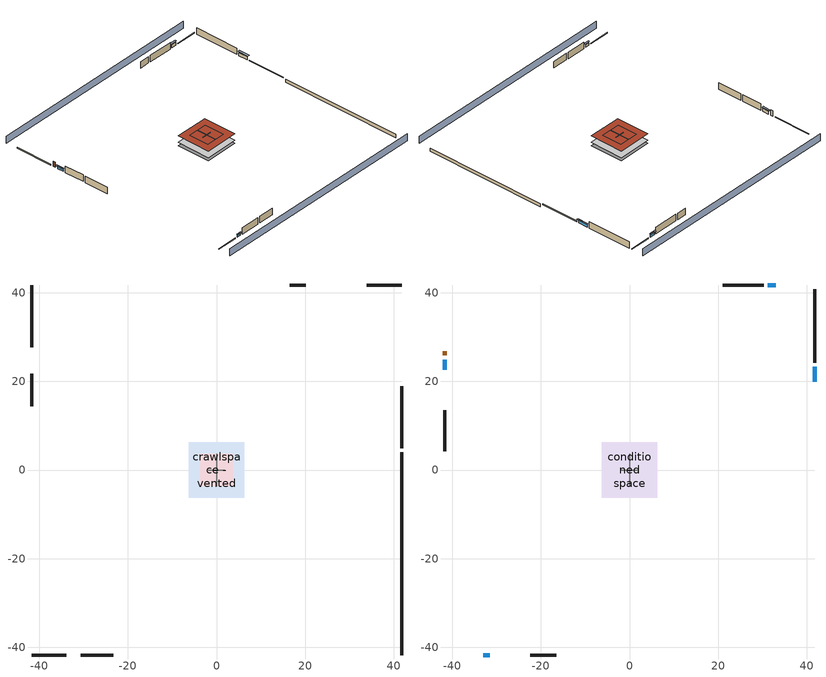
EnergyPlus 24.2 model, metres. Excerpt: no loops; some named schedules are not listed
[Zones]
crawlspace - vented
 floor foundation (Slab2 construction): -6.28,-6.28 -6.28,6.28 6.28,6.28 6.28,-6.28 z-0.91
 wall outside (RimJoist1 construction): 41.76,4.89 41.76,18.94 z0.3:0.61
 wall outside (RimJoist2 construction): -41.76,-41.76 -33.96,-41.76 z0.3:0.61
 wall outside (RimJoist3 construction): -41.76,41.76 -41.76,27.71 z0.3:0.61
 wall outside (RimJoist4 construction): 41.76,41.76 33.96,41.76 z0.3:0.61
 wall foundation (FoundationWall1 construction): 41.76,-41.76 41.76,3.96 z-0.91:0.3
garage
 floor foundation (Slab1 construction): -3.66,-3.66 -3.66,3.66 3.66,3.66 3.66,-3.66 z0
 wall outside (Wall1 construction): -30.64,-41.76 -23.33,-41.76 z0.3:2.74
 wall outside (Wall2 construction): -41.76,21.7 -41.76,14.38 z0.3:2.74
 wall outside (Wall9 construction): 20.14,41.76 16.48,41.76 z0.3:2.74
 wall to conditioned space (Wall5 construction Reversed): 0,-3.66 0,3.66 z0.3:2.74
 wall to conditioned space (Wall6 construction Reversed): 1.83,0 -1.83,0 z0.3:2.74
 roof outside (Roof1 construction): -3.66,3.66 -3.66,-3.66 3.66,-3.66 3.66,3.66 z2.74
conditioned space
 floor to crawlspace - vented (Floor1 construction): -6.28,-6.28 -6.28,6.28 6.28,6.28 6.28,-6.28 z0.3
 wall outside (AdiabaticWallConstruction 1): -41.76,26.78 -41.76,25.87 z0.3:2.34
 wall outside (AdiabaticWallConstruction): 41.76,19.87 41.76,23.32 z0.3:1.46; -33.03,-41.76 -31.57,-41.76 z0.3:1.28; -41.76,24.94 -41.76,22.62 z0.3:1.34; 33.03,41.76 31.21,41.76 z0.3:1.52
 wall outside (Wall3 construction): 41.76,24.25 41.76,40.83 z0.3:2.74
 wall outside (Wall4 construction): -22.4,-41.76 -16.52,-41.76 z0.3:2.74
 wall outside (Wall7 construction): -41.76,13.45 -41.76,4.29 z0.3:2.74
 wall outside (Wall8 construction): 30.28,41.76 21.07,41.76 z0.3:2.74
 window (WindowConstruction): 41.76,19.87 41.76,23.32 z0.3:1.46
 window (WindowConstruction 1): -33.03,-41.76 -31.57,-41.76 z0.3:1.28
 window (WindowConstruction 2): -41.76,24.94 -41.76,22.62 z0.3:1.34
 window (WindowConstruction 3): 33.03,41.76 31.21,41.76 z0.3:1.52
 door (Door): -41.76,26.78 -41.76,25.87 z0.3:2.34
 roof outside (Roof2 construction): -6.28,6.28 -6.28,-6.28 6.28,-6.28 6.28,6.28 z2.74
shading: 41.76,46.33 -41.76,46.33 / -41.76,-46.33 41.76,-46.33 z0:2.74; 41.76,23.62 41.76,19.56 42.37,19.56 42.37,23.62 z1.77; -31.27,-41.76 -33.33,-41.76 -33.33,-42.37 -31.27,-42.37 z1.58; -41.76,22.32 -41.76,25.24 -42.37,25.24 -42.37,22.32 z1.65; 30.9,41.76 33.33,41.76 33.33,42.37 30.9,42.37 z1.83
[Building]
Building 1: Terrain=Suburbs
[Site:Location]
Portland Intl Arpt_OR: Latitude {deg}=45.59; Longitude {deg}=-122.6; Time Zone {hr}=-8; Elevation {m}=33; Keep Site Location Information=Yes
[Site:GroundTemperature:Shallow]
10.2558, 8.96328, 8.85977, 9.47314, 11.9355, 14.3863, 16.5111, 17.8571, 17.9714, 16.8767, 14.8061, 12.4304
[Site:WaterMainsTemperature]
Calculation Method=Schedule; Temperature Schedule=mains temperature schedule
[Material] Roughness=Rough; Thermal Absorptance=0.9
Name | Thickness {m} | Conductivity {W/m-K} | Density {kg/m3} | Specific Heat {J/kg-K} | Solar Absorptance | Visible Absorptance
asphalt or fiberglass shingles | 0.00635 | 0.162714 | 1121.4 | 1465.45 | 0.85 | 0.85
concrete 4.0 in. | 0.1016 | 1.803125 | 2242.8 | 837.4 | 0.7 | 0.7
concrete 8.0 in. | 0.2032 | 1.803125 | 2242.8 | 837.4 | 0.7 | 0.7
door material | 0.04445 | 0.0612267 | 512.64 | 1214.23 | 0.7 | 0.7
floor covering | 0.0127 | 0.0433444 | 54.468 | 1339.84 | 0.6 | 0.6
floor stud and cavity | 0.1397 | 0.923637 | 92.3553 | 1139.71 | 0.7 | 0.7
furniture material conditioned space 1; furniture material garage 1 | 0.1524 | 0.115458 | 640.8 | 1214.23 | 0.6 | 0.6
gypsum board | 0.0127 | 0.160291 | 801 | 837.4 | 0.6 | 0.6
osb sheathing 0.5 in. | 0.0127 | 0.115458 | 512.64 | 1214.23 | 0.6 | 0.6
osb sheathing 0.5 in. 1; osb sheathing 0.5 in. 2; osb sheathing 0.5 in. 3 | 0.0127 | 0.115458 | 512.64 | 1214.23 | 0.7 | 0.7
osb sheathing 0.75 in. | 0.01905 | 0.115458 | 512.64 | 1214.23 | 0.7 | 0.7
rim joist stud and cavity | 0.0508 | 0.178688 | 50.32683 | 1063.81 | 0.6 | 0.6
roof rigid ins | 0.00254769 | 0.029427 | 32.04 | 1214.23 | 0.7 | 0.7
roof rigid ins 1 | 0.103632 | 0.029427 | 32.04 | 1214.23 | 0.7 | 0.7
roof stud and cavity | 0.2032 | 0.161866 | 78.34581 | 1123.46 | 0.7 | 0.7
soil 0.5 in. | 0.0127 | 1.3848 | 1842.3 | 418.7 | 0.7 | 0.7
wall rigid ins | 0.512978 | 0.029427 | 32.04 | 1214.23 | 0.7 | 0.7
wall stud and cavity | 0.1397 | 0.727959 | 139.0536 | 1170.24 | 0.6 | 0.6
wall stud and cavity 1 | 0.1397 | 0.117713 | 139.0536 | 1170.24 | 0.7 | 0.7
wall stud and cavity 2 | 0.1397 | 0.103501 | 139.0536 | 1170.24 | 0.7 | 0.7
wall stud and cavity 3 | 0.0889 | 0.380278 | 52.3479 | 1209.89 | 0.7 | 0.7
wall stud and cavity 4 | 0.0889 | 0.391764 | 83.0341 | 1211.67 | 0.7 | 0.7
wood siding | 0.0254 | 0.102417 | 544.68 | 1172.36 | 0.85 | 0.85
wood siding 1; wood siding 2 | 0.0254 | 0.102417 | 544.68 | 1172.36 | 0.7 | 0.7
[WindowMaterial:SimpleGlazingSystem]
WindowMaterial: U-Factor {W/m2-K}=4.31528; Solar Heat Gain Coefficient=0.67
[Construction]
AdiabaticWallConstruction: wood siding 1, wall rigid ins, wall stud and cavity 3, gypsum board
AdiabaticWallConstruction 1: wood siding 2, wall rigid ins, wall stud and cavity 3, gypsum board
Door: door material
Floor1 construction: floor stud and cavity, osb sheathing 0.75 in., floor covering
FoundationWall1 construction: concrete 8.0 in.
furniture construction conditioned space 1: furniture material conditioned space 1
furniture construction garage 1: furniture material garage 1
PartitionWallConstruction: gypsum board, wall stud and cavity 4, gypsum board
RimJoist1 construction; RimJoist2 construction; RimJoist3 construction; RimJoist4 construction: wood siding, rim joist stud and cavity
Roof1 construction: asphalt or fiberglass shingles, roof rigid ins, osb sheathing 0.5 in.
Roof2 construction: asphalt or fiberglass shingles, roof rigid ins 1, osb sheathing 0.75 in., roof stud and cavity, gypsum board
Slab1 construction: concrete 4.0 in.
Slab2 construction: soil 0.5 in.
Wall1 construction; Wall2 construction; Wall9 construction: wood siding, osb sheathing 0.5 in. 1, wall stud and cavity
Wall3 construction; Wall4 construction; Wall7 construction; Wall8 construction: wood siding, osb sheathing 0.5 in. 1, wall stud and cavity 1, gypsum board
Wall5 construction Reversed: gypsum board, wall stud and cavity 2, osb sheathing 0.5 in. 2
Wall6 construction Reversed: gypsum board, wall stud and cavity 2, osb sheathing 0.5 in. 3
WindowConstruction; WindowConstruction 1; WindowConstruction 2; WindowConstruction 3: WindowMaterial
[Zone] Multiplier=1; Part of Total Floor Area=Yes
Name | Volume {m3}
conditioned space | 384.656
crawlspace - vented | 192.328
garage | 130.484
[Space]
Name | Zone | Volume {m3}
conditioned space 1 | conditioned space | 384.656
crawlspace - vented 1 | crawlspace - vented | 192.328
garage 1 | garage | 130.484
[SurfaceProperty:IncidentSolarMultiplier] Incident Solar Multiplier=1; Incident Solar Multiplier Schedule=trans schedule winter=0.85 summer=0.7
Window1; Window2; Window3; Window4
[InternalMass]
Name | Construction | Zone or ZoneList | Space or SpaceList | Surface Area {m2}
furniture mass conditioned space 1 | furniture construction conditioned space 1 | conditioned space | conditioned space 1 | 63.09974
partition wall mass | PartitionWallConstruction | conditioned space | conditioned space 1 | 157.749
furniture mass garage 1 | furniture construction garage 1 | garage | garage 1 | 5.35122
[Lights] Design Level Calculation Method=LightingLevel; Return Air Fraction=0; Fraction Radiant=0.6; Fraction Visible=0.2; Fraction Replaceable=1
Name | Zone or ZoneList or Space or SpaceList | Schedule | Lighting Level {W}
interior lighting | conditioned space 1 | lighting_interior | 251.545
garage lighting | garage 1 | lighting_garage | 8.81861
[People]
occupants: Zone or ZoneList or Space or SpaceList=conditioned space 1; Number of People Schedule=occupants; Number of People Calculation Method=People; Number of People=1; Fraction Radiant=0.314171; Sensible Heat Fraction=0.56303; Activity Level Schedule=occupants activity schedule; Carbon Dioxide Generation Rate {m3/s-W}=0; Enable ASHRAE 55 Comfort Warnings=No; Mean Radiant Temperature Calculation Type=EnclosureAveraged
[ElectricEquipment] Design Level Calculation Method=EquipmentLevel
Name | Zone or ZoneList or Space or SpaceList | Schedule | Design Level {W} | Fraction Latent | Fraction Radiant | Fraction Lost
ceiling fan | conditioned space 1 | ceiling_fan | 17.378 | 0 | 0.558 | 0
clothes dryer | conditioned space 1 | clothes_dryer | 9281.04 | 0.015 | 0.081 | 0.85
clothes washer | conditioned space 1 | clothes_washer | 944.495 | 0.03 | 0.162 | 0.7
cooking range | conditioned space 1 | cooking_range | 136.463 | 0.16 | 0.384 | 0.2
dishwasher | conditioned space 1 | dishwasher | 1316.13 | 0.3 | 0.18 | 0.4
fridge | conditioned space 1 | fridge schedule | 49.4292 | 0 | 0.6 | 0
mech vent bath fan 0 | conditioned space 1 | mech vent bath fan 0 schedule | 30 | 0 | 0 | 1
mech vent house fan | conditioned space 1 | mech vent house fan schedule | 0 | 0 | 0 | 1
mech vent house fan cfis | conditioned space 1 | mech vent house fan cfis schedule | 0 | 0 | 0 | 0
mech vent range fan 0 | conditioned space 1 | mech vent range fan 0 schedule | 30 | 0 | 0 | 1
misc plug loads | conditioned space 1 | plug_loads_other | 279.517 | 0.021 | 0.558 | 0.049
misc tv | conditioned space 1 | plug_loads_tv | 339.278 | 0 | 0.6 | 0
whole house fan | conditioned space 1 | Always On Discrete | 0 | 0 | 0 | 1
freezer | garage 1 | freezer schedule | 194.914 | 0 | 0.6 | 0
[OtherEquipment] Design Level Calculation Method=EquipmentLevel
Name | Fuel Type | Zone or ZoneList or Space or SpaceList | Schedule | Design Level {W} | Fraction Latent | Fraction Radiant | Fraction Lost
clothes dryer 1 | Electricity | conditioned space 1 | clothes_dryer | 0 | 0.015 | 0.081 | 0.85
cooking range 1 | NaturalGas | conditioned space 1 | cooking_range | 3999.35 | 0.16 | 0.384 | 0.2
general water use latent | None | conditioned space 1 | general water use schedule | 25.6591 | 1 | 0 | 0
general water use sensible | None | conditioned space 1 | general water use schedule | -25.2881 | 0 | 0.6 | 0
mech vent house fan latent load | None | conditioned space 1 | Always On Discrete | 0 | 1 | 0 | 0
mech vent house fan sensible load | None | conditioned space 1 | Always On Discrete | 0 | 0 | 0 | 0
water heater energy adjustment1 | Electricity | garage 1 | Always On Discrete | 0.01 | 0 | 0 | 1
water heater lat | None | garage 1 | Always On Discrete | 0 | 1 | 0 | 0
water heater sens | None | garage 1 | Always On Discrete | 0 | 0 | 0 | 0
[ZoneInfiltration:DesignFlowRate] Schedule=Always On Discrete
Name | Zone or ZoneList or Space or SpaceList | Design Flow Rate Calculation Method | Design Flow Rate {m3/s} | Air Changes per Hour {1/hr} | Constant Term Coefficient | Temperature Term Coefficient | Velocity Term Coefficient | Velocity Squared Term Coefficient
infil flow; natural vent flow; whole house fan flow | conditioned space 1 | Flow/Zone | 0
infil crawlspace - vented 1 | crawlspace - vented 1 | AirChanges/Hour |  | 2.6013 | 1 | 0 | 0 | 0
[ZoneControl:Thermostat]
conditioned space Thermostat: Zone or ZoneList=conditioned space; Control Type Schedule=conditioned space Thermostat Schedule; Control 1=conditioned space temperature setpoint; Temperature Difference Between Cutout And Setpoint {deltaC}=0
[AirLoopHVAC:UnitarySystem]
unit heater unitary system: Control Type=Load; Controlling Zone or Thermostat Location=conditioned space; Dehumidification Control Type=None; Availability Schedule=Always On Discrete; Supply Fan=unit heater supply fan; Fan Placement=BlowThrough; Supply Air Fan Operating Mode Schedule=unit heater auto fan schedule; Heating Coil=unit heater htg coil; DX Heating Coil Sizing Ratio=1; Use DOAS DX Cooling Coil=No; Minimum Supply Air Temperature {C}=2; Latent Load Control=SensibleOnlyLoadControl; Cooling Supply Air Flow Rate Method=None; Heating Supply Air Flow Rate Method=SupplyAirFlowRate; Heating Supply Air Flow Rate {m3/s}=0.479499; No Load Supply Air Flow Rate Method=SupplyAirFlowRate; No Load Supply Air Flow Rate {m3/s}=0; No Load Supply Air Flow Rate Control Set To Low Speed=Yes; Maximum Supply Air Temperature {C}=48.8889; Maximum Outdoor Dry-Bulb Temperature for Supplemental Heater Operation {C}=21; Ancillary On-Cycle Electric Power {W}=0; Ancillary Off-Cycle Electric Power {W}=0
[Fan:SystemModel]
unit heater supply fan: Availability Schedule=Always On Discrete; Design Maximum Air Flow Rate {m3/s}=0.479499; Speed Control Method=Discrete; Electric Power Minimum Flow Rate Fraction=0.2; Design Pressure Rise {Pa}=500; Motor Efficiency=1; Motor In Air Stream Fraction=1; Design Electric Power Consumption {W}=Autosize; Design Power Sizing Method=PowerPerFlow; Electric Power Per Unit Flow Rate {W/(m3/s)}=1e-06; Electric Power Per Unit Flow Rate Per Unit Pressure {W/((m3/s)-Pa)}=1.66667; Fan Total Efficiency=0.7; Motor Loss Radiative Fraction=0; Number of Speeds=1; Speed Flow Fraction 1=1; Speed Electric Power Fraction 1=1
[Coil:Heating:Fuel]
unit heater htg coil: Availability Schedule=Always On Discrete; Fuel Type=OtherFuel1; Burner Efficiency=0.6; Nominal Capacity {W}=10212.1; On Cycle Parasitic Electric Load {W}=0; Off Cycle Parasitic Fuel Load {W}=0
[Zone equipment]
conditioned space: unit heater unitary system
[SurfaceProperty:ExposedFoundationPerimeter] Exposed Perimeter Calculation Method=TotalExposedPerimeter
Name | Total Exposed Perimeter {m}
Slab2 | 45.72
Slab1 | 18.288
[ZoneInfiltration:EffectiveLeakageArea]
infil garage 1: Zone or Space=garage 1; Schedule=Always On Discrete; Effective Air Leakage Area {cm2}=679.592; Stack Coefficient=0.000129147; Wind Coefficient=4.64657e-05
[WaterUse:Equipment]
dishwasher: Peak Flow Rate {m3/s}=8.95837e-06; Flow Rate Fraction Schedule=hot_water_dishwasher
[Foundation:Kiva] Wall Depth Below Slab {m}=0.2032
Name | Initial Indoor Air Temperature {C} | Wall Height Above Grade {m}
Foundation Kiva 1 | 13.4258 | 0.1016
Foundation Kiva 2 | 7.86103 | 0.3048
[Foundation:Kiva:Settings]
Soil Conductivity {W/m-K}=1.3848; Soil Density {kg/m3}=1842.3; Soil Specific Heat {J/kg-K}=418.7; Ground Solar Absorptivity=0.9; Ground Thermal Absorptivity=0.9; Ground Surface Roughness {m}=0.03; Far-Field Width {m}=40; Deep-Ground Boundary Condition=ZeroFlux; Deep-Ground Depth {m}=40; Minimum Cell Dimension {m}=0.2; Maximum Cell Growth Coefficient=3; Simulation Timestep=Timestep
[Exterior:Lights]
exterior lighting: Schedule=exterior lighting schedule; Design Level {W}=7.09205
[ElectricLoadCenter:Storage:LiIonNMCBattery]
Vehicle1 li ion: Availability Schedule=Always On Discrete; Radiative Fraction=0; Lifetime Model=None; Number of Cells in Series=15; Number of Strings in Parallel=652; Initial Fractional State of Charge=0.95; DC to DC Charging Efficiency=1; Battery Mass {kg}=1035.54; Battery Surface Area {m2}=6.79322; Battery Specific Heat Capacity {J/kg-K}=1500; Heat Transfer Coefficient Between Battery and Ambient {W/m2-K}=7.5; Fully Charged Cell Voltage {V}=3.342; Cell Voltage at End of Exponential Zone {V}=3.342; Cell Voltage at End of Nominal Zone {V}=3.342; Default Nominal Cell Voltage {V}=3.342; Fully Charged Cell Capacity {Ah}=3.2; Fraction of Cell Capacity Removed at the End of Exponential Zone=0.8075; Fraction of Cell Capacity Removed at the End of Nominal Zone=0.976875; Charge Rate at Which Voltage vs Capacity Curve Was Generated=1; Battery Cell Internal Electrical Resistance {ohms}=0.002
[ElectricLoadCenter:Storage:Converter]
Vehicle1 li ion converter: Availability Schedule=Always On Discrete; Power Conversion Efficiency Method=SimpleFixed; Simple Fixed Efficiency=1; Ancillary Power Consumed In Standby {W}=0; Radiative Fraction=0
[ElectricLoadCenter:Distribution]
Vehicle1 elec load center dist: Electrical Buss Type=AlternatingCurrentWithStorage; Electrical Storage Object=Vehicle1 li ion; Storage Operation Scheme=TrackChargeDischargeSchedules; Storage Converter Object=Vehicle1 li ion converter; Maximum Storage State of Charge Fraction=0.95; Minimum Storage State of Charge Fraction=0.15; Design Storage Control Charge Power {W}=5690; Storage Charge Power Fraction Schedule=electric_vehicle_charging; Design Storage Control Discharge Power {W}=13806.9; Storage Discharge Power Fraction Schedule=electric_vehicle_discharging
[EnergyManagementSystem:GlobalVariable]
infil_program_Qfan
infil_program_Qinf
natural_vent_program_Qnv
natural_vent_program_Qwhf
[EnergyManagementSystem:Sensor]
Name | Output:Variable or Output:Meter Index Key | Output:Variable or Output:Meter
airflow_gain | infil flow | Infiltration Sensible Heat Gain Energy
airflow_gain_1 | natural vent flow | Infiltration Sensible Heat Gain Energy
airflow_gain_2 | whole house fan flow | Infiltration Sensible Heat Gain Energy
airflow_loss | infil flow | Infiltration Sensible Heat Loss Energy
airflow_loss_1 | natural vent flow | Infiltration Sensible Heat Loss Energy
airflow_loss_2 | whole house fan flow | Infiltration Sensible Heat Loss Energy
charge_sch_sensor | electric_vehicle_charging | Schedule Value
clg_load_cond |  | Cooling:EnergyTransfer:Zone:CONDITIONED SPACE
clg_sp_s; clg_sp_s_1 | cooling setpoint | Schedule Value
clothes_dryer_exhaust_0_sch_s | clothes_dryer | Schedule Value
conditioned_space_clg_unmet_s | conditioned space | Zone Cooling Setpoint Not Met Time
conditioned_space_htg_unmet_s | conditioned space | Zone Heating Setpoint Not Met Time
cool_season | cooling season schedule | Schedule Value
discharge_sch_sensor | electric_vehicle_discharging | Schedule Value
fridge_tin_s | conditioned space | Zone Mean Air Temperature
htg_load_cond |  | Heating:EnergyTransfer:Zone:CONDITIONED SPACE
htg_sp_s; htg_sp_s_1 | heating setpoint | Schedule Value
ig_ee_conv | ceiling fan | Electric Equipment Convective Heating Energy
ig_ee_conv_1 | clothes dryer | Electric Equipment Convective Heating Energy
ig_ee_conv_3 | cooking range | Electric Equipment Convective Heating Energy
ig_ee_conv_4 | dishwasher | Electric Equipment Convective Heating Energy
ig_ee_conv_5 | fridge | Electric Equipment Convective Heating Energy
ig_ee_conv_6 | misc plug loads | Electric Equipment Convective Heating Energy
ig_ee_conv_7 | misc tv | Electric Equipment Convective Heating Energy
ig_ee_conv_8 | whole house fan | Electric Equipment Convective Heating Energy
ig_ee_rad | ceiling fan | Electric Equipment Radiant Heating Energy
ig_ee_rad_1 | clothes dryer | Electric Equipment Radiant Heating Energy
ig_ee_rad_3 | cooking range | Electric Equipment Radiant Heating Energy
ig_ee_rad_4 | dishwasher | Electric Equipment Radiant Heating Energy
ig_ee_rad_5 | fridge | Electric Equipment Radiant Heating Energy
ig_ee_rad_6 | misc plug loads | Electric Equipment Radiant Heating Energy
ig_ee_rad_7 | misc tv | Electric Equipment Radiant Heating Energy
ig_ee_rad_8 | whole house fan | Electric Equipment Radiant Heating Energy
ig_lgt_conv | interior lighting | Lights Convective Heating Energy
ig_lgt_rad | interior lighting | Lights Radiant Heating Energy
ig_lgt_vis | interior lighting | Lights Visible Radiation Heating Energy
ig_oe_conv | clothes dryer 1 | Other Equipment Convective Heating Energy
ig_oe_conv_1 | cooking range 1 | Other Equipment Convective Heating Energy
ig_oe_conv_2 | general water use latent | Other Equipment Convective Heating Energy
ig_oe_conv_3 | general water use sensible | Other Equipment Convective Heating Energy
ig_oe_rad | clothes dryer 1 | Other Equipment Radiant Heating Energy
ig_oe_rad_1 | cooking range 1 | Other Equipment Radiant Heating Energy
ig_oe_rad_2 | general water use latent | Other Equipment Radiant Heating Energy
ig_oe_rad_3 | general water use sensible | Other Equipment Radiant Heating Energy
ig_ppl_conv | occupants | People Convective Heating Energy
ig_ppl_rad | occupants | People Radiant Heating Energy
im_conv | furniture mass conditioned space 1 | Surface Inside Face Convection Heat Gain Energy
im_conv_1 | partition wall mass | Surface Inside Face Convection Heat Gain Energy
im_ig | furniture mass conditioned space 1 | Surface Inside Face Internal Gains Radiation Heat Gain Energy
im_ig_1 | partition wall mass | Surface Inside Face Internal Gains Radiation Heat Gain Energy
im_lgt | furniture mass conditioned space 1 | Surface Inside Face Lights Radiation Heat Gain Energy
im_lgt_1 | partition wall mass | Surface Inside Face Lights Radiation Heat Gain Energy
im_sol | furniture mass conditioned space 1 | Surface Inside Face Solar Radiation Heat Gain Energy
im_sol_1 | partition wall mass | Surface Inside Face Solar Radiation Heat Gain Energy
im_surf | furniture mass conditioned space 1 | Surface Inside Face Net Surface Thermal Radiation Heat Gain Energy
im_surf_1 | partition wall mass | Surface Inside Face Net Surface Thermal Radiation Heat Gain Energy
mech_vent_bath_fan_0_sch_s | mech vent bath fan 0 schedule | Schedule Value
mech_vent_range_fan_0_sch_s | mech vent range fan 0 schedule | Schedule Value
mv_conv | mech vent bath fan 0 | Electric Equipment Convective Heating Energy
mv_conv_1 | mech vent house fan | Electric Equipment Convective Heating Energy
mv_conv_2 | mech vent house fan cfis | Electric Equipment Convective Heating Energy
mv_conv_3 | mech vent range fan 0 | Electric Equipment Convective Heating Energy
mv_conv_4 | mech vent house fan latent load | Other Equipment Convective Heating Energy
mv_conv_5 | mech vent house fan sensible load | Other Equipment Convective Heating Energy
mv_rad | mech vent bath fan 0 | Electric Equipment Radiant Heating Energy
mv_rad_1 | mech vent house fan | Electric Equipment Radiant Heating Energy
mv_rad_2 | mech vent house fan cfis | Electric Equipment Radiant Heating Energy
mv_rad_3 | mech vent range fan 0 | Electric Equipment Radiant Heating Energy
mv_rad_4 | mech vent house fan latent load | Other Equipment Radiant Heating Energy
mv_rad_5 | mech vent house fan sensible load | Other Equipment Radiant Heating Energy
natural_vent_s | natural vent schedule | Schedule Value
out_pb_s |  | Site Outdoor Air Barometric Pressure
out_wt_s |  | Site Outdoor Air Humidity Ratio
site_temp | Environment | Site Outdoor Air Drybulb Temperature
site_vw_s |  | Site Wind Speed
soc_sensor | Vehicle1 li ion | Electric Storage Charge Fraction
ss_back_out | Window1 | Surface Window Shortwave from Zone Back Out Window Heat Transfer Rate
ss_back_out_1 | Window2 | Surface Window Shortwave from Zone Back Out Window Heat Transfer Rate
ss_back_out_2 | Window3 | Surface Window Shortwave from Zone Back Out Window Heat Transfer Rate
ss_back_out_3 | Window4 | Surface Window Shortwave from Zone Back Out Window Heat Transfer Rate
ss_conv | Door1 | Surface Inside Face Convection Heat Gain Energy
ss_conv_1 | Window1 | Surface Inside Face Convection Heat Gain Energy
ss_conv_2 | Window2 | Surface Inside Face Convection Heat Gain Energy
ss_conv_3 | Window3 | Surface Inside Face Convection Heat Gain Energy
ss_conv_4 | Window4 | Surface Inside Face Convection Heat Gain Energy
ss_ig | Door1 | Surface Inside Face Internal Gains Radiation Heat Gain Energy
ss_ig_1 | Window1 | Surface Inside Face Internal Gains Radiation Heat Gain Energy
ss_ig_2 | Window2 | Surface Inside Face Internal Gains Radiation Heat Gain Energy
ss_ig_3 | Window3 | Surface Inside Face Internal Gains Radiation Heat Gain Energy
ss_ig_4 | Window4 | Surface Inside Face Internal Gains Radiation Heat Gain Energy
ss_lgt | Door1 | Surface Inside Face Lights Radiation Heat Gain Energy
ss_sol | Door1 | Surface Inside Face Solar Radiation Heat Gain Energy
ss_surf | Door1 | Surface Inside Face Net Surface Thermal Radiation Heat Gain Energy
ss_surf_1 | Window1 | Surface Inside Face Net Surface Thermal Radiation Heat Gain Energy
ss_surf_2 | Window2 | Surface Inside Face Net Surface Thermal Radiation Heat Gain Energy
ss_surf_3 | Window3 | Surface Inside Face Net Surface Thermal Radiation Heat Gain Energy
ss_surf_4 | Window4 | Surface Inside Face Net Surface Thermal Radiation Heat Gain Energy
ss_trans_in | Window1 | Surface Window Transmitted Solar Radiation Rate
ss_trans_in_1 | Window2 | Surface Window Transmitted Solar Radiation Rate
ss_trans_in_2 | Window3 | Surface Window Transmitted Solar Radiation Rate
ss_trans_in_3 | Window4 | Surface Window Transmitted Solar Radiation Rate
ss_trans_out | Window1 | Surface Inside Face Initial Transmitted Diffuse Transmitted Out Window Solar Radiation Rate
ss_trans_out_1 | Window2 | Surface Inside Face Initial Transmitted Diffuse Transmitted Out Window Solar Radiation Rate
ss_trans_out_2 | Window3 | Surface Inside Face Initial Transmitted Diffuse Transmitted Out Window Solar Radiation Rate
ss_trans_out_3 | Window4 | Surface Inside Face Initial Transmitted Diffuse Transmitted Out Window Solar Radiation Rate
s_conv | Floor1 | Surface Inside Face Convection Heat Gain Energy
s_conv_1 | Roof2 | Surface Inside Face Convection Heat Gain Energy
s_conv_2 | Wall3 | Surface Inside Face Convection Heat Gain Energy
s_conv_3 | Wall4 | Surface Inside Face Convection Heat Gain Energy
s_conv_4 | Wall5 | Surface Inside Face Convection Heat Gain Energy
s_conv_5 | Wall6 | Surface Inside Face Convection Heat Gain Energy
s_conv_6 | Wall7 | Surface Inside Face Convection Heat Gain Energy
s_conv_7 | Wall8 | Surface Inside Face Convection Heat Gain Energy
s_ig | Floor1 | Surface Inside Face Internal Gains Radiation Heat Gain Energy
s_ig_1 | Roof2 | Surface Inside Face Internal Gains Radiation Heat Gain Energy
s_ig_2 | Wall3 | Surface Inside Face Internal Gains Radiation Heat Gain Energy
s_ig_3 | Wall4 | Surface Inside Face Internal Gains Radiation Heat Gain Energy
s_ig_4 | Wall5 | Surface Inside Face Internal Gains Radiation Heat Gain Energy
s_ig_5 | Wall6 | Surface Inside Face Internal Gains Radiation Heat Gain Energy
